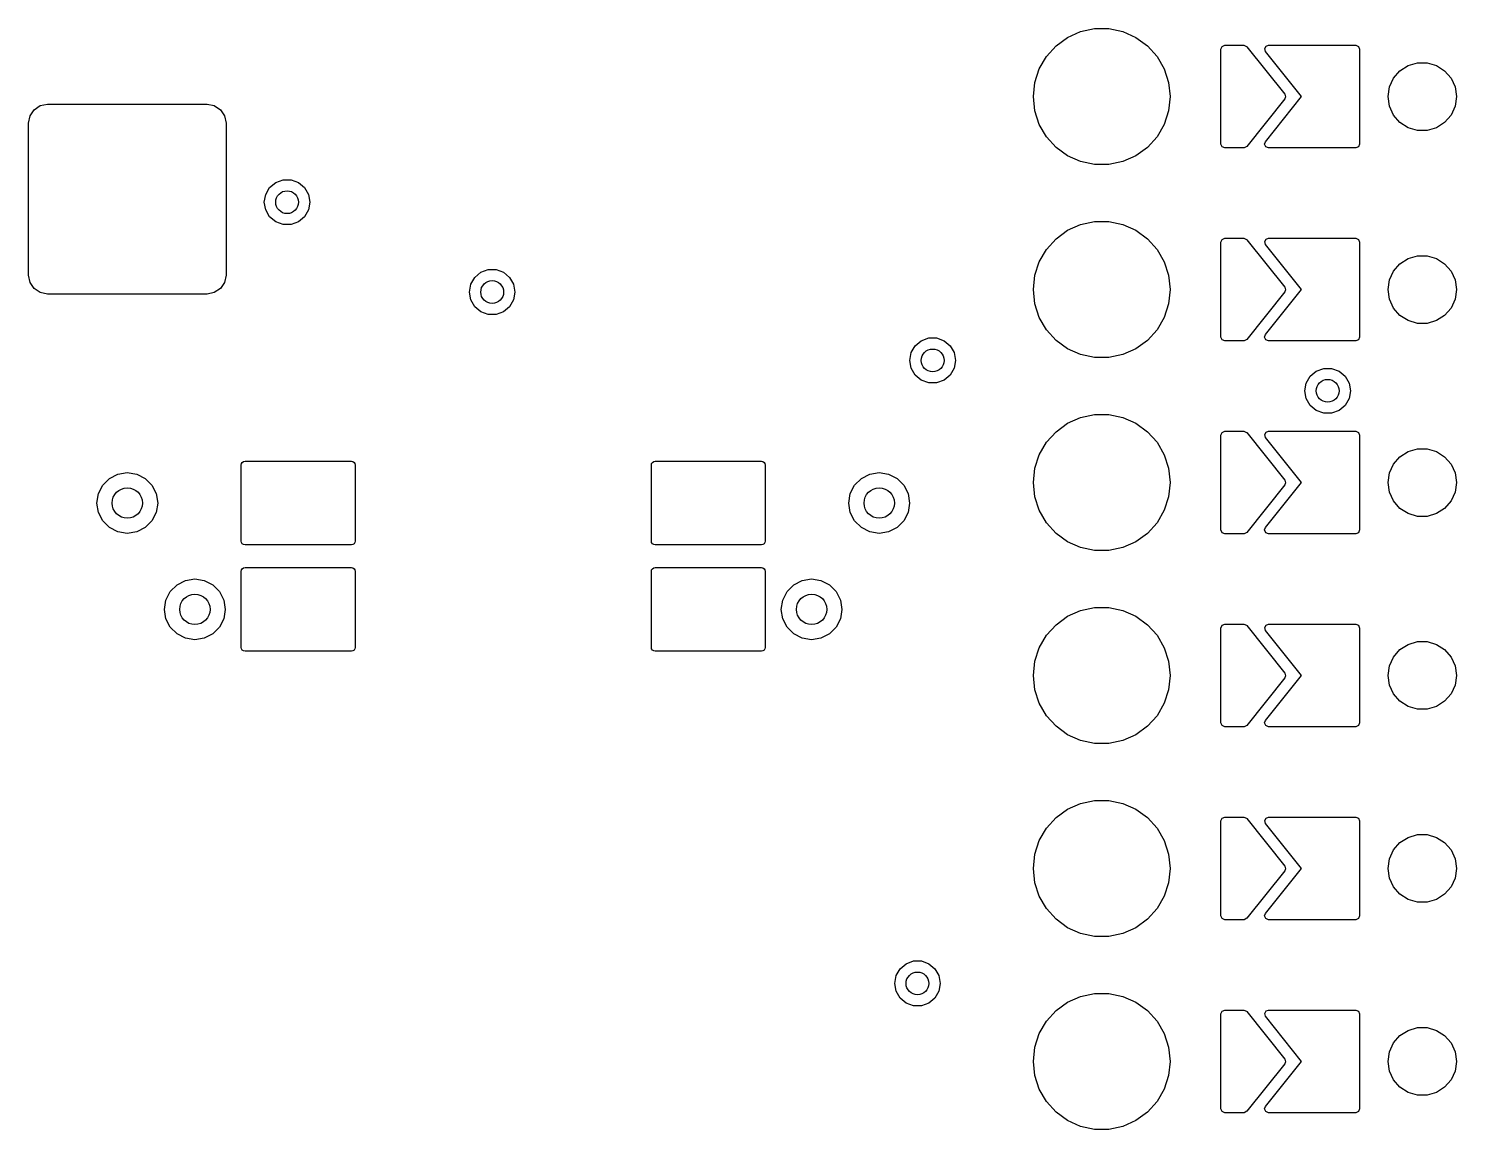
# Model space of a CAD drawing. Extents: x 2.57 to 8.57, y -5.78 to -1.88.
# Drawn here: x 7.119 to 7.859, y -2.751 to -2.181 of the extents above; entities that cross this region are included whole.
import ezdxf

# ---------------------------------------------------------------- set-up
doc = ezdxf.new("R2010")
doc.units = 0
doc.header["$MEASUREMENT"] = 0
doc.layers.add('BLACK', color=7, linetype='CONTINUOUS')

msp = doc.modelspace()

# ---------------------------------------------------------------- linework, layer by layer
at = {"layer": 'BLACK', "linetype": 'CONTINUOUS'}
for p, q in [((7.65787, -2.18557), (7.66464, -2.18256)), ((7.66464, -2.18256), (7.67189, -2.18101)), ((7.67189, -2.18101), (7.67929, -2.18101)), ((7.67929, -2.18101), (7.68654, -2.18256)), ((7.68654, -2.18256), (7.69331, -2.18557)), ((7.64692, -2.19543), (7.65188, -2.18992)), ((7.65188, -2.18992), (7.65787, -2.18557)), ((7.69331, -2.18557), (7.6993, -2.18992)), ((7.6993, -2.18992), (7.70426, -2.19543)), ((7.7374, -2.19165), (7.73798, -2.19026)), ((7.73798, -2.19026), (7.73937, -2.18968)), ((7.73937, -2.18968), (7.74921, -2.18968)), ((7.74921, -2.18968), (7.7506, -2.19026)), ((7.7506, -2.19026), (7.75075, -2.19042)), ((7.75075, -2.19042), (7.77043, -2.21502)), ((7.76005, -2.19143), (7.76078, -2.19011)), ((7.76078, -2.19011), (7.76201, -2.18968)), ((7.76201, -2.18968), (7.80728, -2.18968)), ((7.80728, -2.18968), (7.80868, -2.19026)), ((7.80868, -2.19026), (7.80925, -2.19165)), ((7.64322, -2.20184), (7.64692, -2.19543)), ((7.70426, -2.19543), (7.70796, -2.20184)), ((7.7374, -2.24086), (7.7374, -2.19165)), ((7.76047, -2.19288), (7.76005, -2.19143)), ((7.77917, -2.21625), (7.76047, -2.19288)), ((7.80925, -2.19165), (7.80925, -2.24086)), ((7.64093, -2.20889), (7.64322, -2.20184)), ((7.70796, -2.20184), (7.71025, -2.20889)), ((7.82683, -2.20668), (7.83013, -2.20286)), ((7.83013, -2.20286), (7.83437, -2.20014)), ((7.83437, -2.20014), (7.83921, -2.19872)), ((7.83921, -2.19872), (7.84425, -2.19872)), ((7.84425, -2.19872), (7.84909, -2.20014)), ((7.84909, -2.20014), (7.85333, -2.20286)), ((7.85333, -2.20286), (7.85664, -2.20668)), ((7.64016, -2.21625), (7.64093, -2.20889)), ((7.71025, -2.20889), (7.71102, -2.21625)), ((7.82402, -2.21625), (7.82473, -2.21126)), ((7.82473, -2.21126), (7.82683, -2.20668)), ((7.85664, -2.20668), (7.85873, -2.21126)), ((7.85873, -2.21126), (7.85945, -2.21625)), ((7.12537, -2.22094), (7.12913, -2.22019)), ((7.12913, -2.22019), (7.21181, -2.22019)), ((7.21181, -2.22019), (7.21558, -2.22094)), ((7.64093, -2.22362), (7.64016, -2.21625)), ((7.71102, -2.21625), (7.71025, -2.22362)), ((7.77043, -2.21748), (7.75075, -2.24209)), ((7.76047, -2.23963), (7.77917, -2.21625)), ((7.77043, -2.21502), (7.77085, -2.21647)), ((7.77085, -2.21647), (7.77043, -2.21748)), ((7.82473, -2.22125), (7.82402, -2.21625)), ((7.85945, -2.21625), (7.85873, -2.22125)), ((7.11929, -2.23003), (7.12004, -2.22627)), ((7.12004, -2.22627), (7.12217, -2.22307)), ((7.12217, -2.22307), (7.12537, -2.22094)), ((7.21558, -2.22094), (7.21877, -2.22307)), ((7.21877, -2.22307), (7.2209, -2.22627)), ((7.2209, -2.22627), (7.22165, -2.23003)), ((7.64322, -2.23067), (7.64093, -2.22362)), ((7.71025, -2.22362), (7.70796, -2.23067)), ((7.82683, -2.22583), (7.82473, -2.22125)), ((7.83013, -2.22964), (7.82683, -2.22583)), ((7.85664, -2.22583), (7.85333, -2.22964)), ((7.85873, -2.22125), (7.85664, -2.22583)), ((7.11929, -2.30877), (7.11929, -2.23003)), ((7.22165, -2.23003), (7.22165, -2.30877)), ((7.64692, -2.23708), (7.64322, -2.23067)), ((7.70796, -2.23067), (7.70426, -2.23708)), ((7.83437, -2.23237), (7.83013, -2.22964)), ((7.83921, -2.23379), (7.83437, -2.23237)), ((7.84425, -2.23379), (7.83921, -2.23379)), ((7.84909, -2.23237), (7.84425, -2.23379)), ((7.85333, -2.22964), (7.84909, -2.23237)), ((7.65188, -2.24259), (7.64692, -2.23708)), ((7.65787, -2.24694), (7.65188, -2.24259)), ((7.6993, -2.24259), (7.69331, -2.24694)), ((7.70426, -2.23708), (7.6993, -2.24259)), ((7.73798, -2.24225), (7.7374, -2.24086)), ((7.73937, -2.24283), (7.73798, -2.24225)), ((7.75075, -2.24209), (7.74943, -2.24282)), ((7.76004, -2.24086), (7.76047, -2.23963)), ((7.76062, -2.24225), (7.76004, -2.24086)), ((7.76201, -2.24283), (7.76062, -2.24225)), ((7.80868, -2.24225), (7.80728, -2.24283)), ((7.80925, -2.24086), (7.80868, -2.24225)), ((7.66464, -2.24995), (7.65787, -2.24694)), ((7.67189, -2.25149), (7.66464, -2.24995)), ((7.68654, -2.24995), (7.67929, -2.25149)), ((7.69331, -2.24694), (7.68654, -2.24995)), ((7.74921, -2.24283), (7.73937, -2.24283)), ((7.74943, -2.24282), (7.74921, -2.24283)), ((7.80728, -2.24283), (7.76201, -2.24283)), ((7.67929, -2.25149), (7.67189, -2.25149)), ((7.24221, -2.26694), (7.24426, -2.26339)), ((7.24426, -2.26339), (7.2474, -2.26075)), ((7.2474, -2.26075), (7.25126, -2.25935)), ((7.25126, -2.25935), (7.25536, -2.25935)), ((7.25536, -2.25935), (7.25921, -2.26075)), ((7.25921, -2.26075), (7.26236, -2.26339)), ((7.26236, -2.26339), (7.26441, -2.26694)), ((7.2415, -2.27098), (7.24221, -2.26694)), ((7.24221, -2.27502), (7.2415, -2.27098)), ((7.26441, -2.26694), (7.26512, -2.27098)), ((7.26512, -2.27098), (7.26441, -2.27502)), ((7.24426, -2.27857), (7.24221, -2.27502)), ((7.2474, -2.28121), (7.24426, -2.27857)), ((7.26236, -2.27857), (7.25921, -2.28121)), ((7.26441, -2.27502), (7.26236, -2.27857)), ((7.25126, -2.28261), (7.2474, -2.28121)), ((7.25536, -2.28261), (7.25126, -2.28261)), ((7.25921, -2.28121), (7.25536, -2.28261)), ((7.65188, -2.28992), (7.65787, -2.28557)), ((7.65787, -2.28557), (7.66464, -2.28256)), ((7.66464, -2.28256), (7.67189, -2.28101)), ((7.67189, -2.28101), (7.67929, -2.28101)), ((7.67929, -2.28101), (7.68654, -2.28256)), ((7.68654, -2.28256), (7.69331, -2.28557)), ((7.69331, -2.28557), (7.6993, -2.28992)), ((7.64692, -2.29543), (7.65188, -2.28992)), ((7.6993, -2.28992), (7.70426, -2.29543)), ((7.7374, -2.29165), (7.73798, -2.29026)), ((7.7374, -2.34086), (7.7374, -2.29165)), ((7.73798, -2.29026), (7.73937, -2.28968)), ((7.73937, -2.28968), (7.74921, -2.28968)), ((7.74921, -2.28968), (7.7506, -2.29026)), ((7.7506, -2.29026), (7.75075, -2.29042)), ((7.75075, -2.29042), (7.77043, -2.31502)), ((7.76005, -2.29143), (7.76078, -2.29011)), ((7.76047, -2.29288), (7.76005, -2.29143)), ((7.77917, -2.31625), (7.76047, -2.29288)), ((7.76078, -2.29011), (7.76201, -2.28968)), ((7.76201, -2.28968), (7.80728, -2.28968)), ((7.80728, -2.28968), (7.80868, -2.29026)), ((7.80868, -2.29026), (7.80925, -2.29165)), ((7.80925, -2.29165), (7.80925, -2.34086)), ((7.64093, -2.30889), (7.64322, -2.30184)), ((7.64322, -2.30184), (7.64692, -2.29543)), ((7.70426, -2.29543), (7.70796, -2.30184)), ((7.70796, -2.30184), (7.71025, -2.30889)), ((7.83013, -2.30286), (7.83437, -2.30014)), ((7.83437, -2.30014), (7.83921, -2.29872)), ((7.83921, -2.29872), (7.84425, -2.29872)), ((7.84425, -2.29872), (7.84909, -2.30014)), ((7.84909, -2.30014), (7.85333, -2.30286)), ((7.12004, -2.31254), (7.11929, -2.30877)), ((7.22165, -2.30877), (7.2209, -2.31254)), ((7.35056, -2.30997), (7.3537, -2.30733)), ((7.3537, -2.30733), (7.35756, -2.30593)), ((7.35756, -2.30593), (7.36166, -2.30593)), ((7.36166, -2.30593), (7.36551, -2.30733)), ((7.36551, -2.30733), (7.36865, -2.30997)), ((7.64016, -2.31625), (7.64093, -2.30889)), ((7.71025, -2.30889), (7.71102, -2.31625)), ((7.82473, -2.31126), (7.82683, -2.30668)), ((7.82683, -2.30668), (7.83013, -2.30286)), ((7.85333, -2.30286), (7.85664, -2.30668)), ((7.85664, -2.30668), (7.85873, -2.31126)), ((7.12217, -2.31573), (7.12004, -2.31254)), ((7.12537, -2.31787), (7.12217, -2.31573)), ((7.21877, -2.31573), (7.21558, -2.31787)), ((7.2209, -2.31254), (7.21877, -2.31573)), ((7.3478, -2.31756), (7.34851, -2.31352)), ((7.34851, -2.31352), (7.35056, -2.30997)), ((7.36865, -2.30997), (7.37071, -2.31352)), ((7.37071, -2.31352), (7.37142, -2.31756)), ((7.64093, -2.32362), (7.64016, -2.31625)), ((7.71102, -2.31625), (7.71025, -2.32362)), ((7.76047, -2.33963), (7.77917, -2.31625)), ((7.77043, -2.31502), (7.77085, -2.31647)), ((7.77085, -2.31647), (7.77043, -2.31748)), ((7.82402, -2.31625), (7.82473, -2.31126)), ((7.82473, -2.32125), (7.82402, -2.31625)), ((7.85873, -2.31126), (7.85945, -2.31625)), ((7.85945, -2.31625), (7.85873, -2.32125)), ((7.12913, -2.31862), (7.12537, -2.31787)), ((7.21181, -2.31862), (7.12913, -2.31862)), ((7.21558, -2.31787), (7.21181, -2.31862)), ((7.34851, -2.3216), (7.3478, -2.31756)), ((7.35056, -2.32515), (7.34851, -2.3216)), ((7.37071, -2.3216), (7.36865, -2.32515)), ((7.37142, -2.31756), (7.37071, -2.3216)), ((7.64322, -2.33067), (7.64093, -2.32362)), ((7.71025, -2.32362), (7.70796, -2.33067)), ((7.77043, -2.31748), (7.75075, -2.34209)), ((7.82683, -2.32583), (7.82473, -2.32125)), ((7.85873, -2.32125), (7.85664, -2.32583)), ((7.3537, -2.32779), (7.35056, -2.32515)), ((7.35756, -2.32919), (7.3537, -2.32779)), ((7.36166, -2.32919), (7.35756, -2.32919)), ((7.36551, -2.32779), (7.36166, -2.32919)), ((7.36865, -2.32515), (7.36551, -2.32779)), ((7.64692, -2.33708), (7.64322, -2.33067)), ((7.70796, -2.33067), (7.70426, -2.33708)), ((7.83013, -2.32964), (7.82683, -2.32583)), ((7.83437, -2.33237), (7.83013, -2.32964)), ((7.85333, -2.32964), (7.84909, -2.33237)), ((7.85664, -2.32583), (7.85333, -2.32964)), ((7.65188, -2.34259), (7.64692, -2.33708)), ((7.70426, -2.33708), (7.6993, -2.34259)), ((7.83921, -2.33379), (7.83437, -2.33237)), ((7.84425, -2.33379), (7.83921, -2.33379)), ((7.84909, -2.33237), (7.84425, -2.33379)), ((7.57685, -2.34895), (7.57891, -2.3454)), ((7.57891, -2.3454), (7.58205, -2.34276)), ((7.58205, -2.34276), (7.5859, -2.34136)), ((7.5859, -2.34136), (7.59, -2.34136)), ((7.59, -2.34136), (7.59386, -2.34276)), ((7.59386, -2.34276), (7.597, -2.3454)), ((7.597, -2.3454), (7.59905, -2.34895)), ((7.65787, -2.34694), (7.65188, -2.34259)), ((7.6993, -2.34259), (7.69331, -2.34694)), ((7.73798, -2.34225), (7.7374, -2.34086)), ((7.73937, -2.34283), (7.73798, -2.34225)), ((7.74921, -2.34283), (7.73937, -2.34283)), ((7.74943, -2.34282), (7.74921, -2.34283)), ((7.75075, -2.34209), (7.74943, -2.34282)), ((7.76004, -2.34086), (7.76047, -2.33963)), ((7.76062, -2.34225), (7.76004, -2.34086)), ((7.76201, -2.34283), (7.76062, -2.34225)), ((7.80728, -2.34283), (7.76201, -2.34283)), ((7.80868, -2.34225), (7.80728, -2.34283)), ((7.80925, -2.34086), (7.80868, -2.34225)), ((7.57614, -2.35299), (7.57685, -2.34895)), ((7.57685, -2.35703), (7.57614, -2.35299)), ((7.59905, -2.34895), (7.59976, -2.35299)), ((7.59976, -2.35299), (7.59905, -2.35703)), ((7.66464, -2.34995), (7.65787, -2.34694)), ((7.67189, -2.35149), (7.66464, -2.34995)), ((7.67929, -2.35149), (7.67189, -2.35149)), ((7.68654, -2.34995), (7.67929, -2.35149)), ((7.69331, -2.34694), (7.68654, -2.34995)), ((7.57891, -2.36058), (7.57685, -2.35703)), ((7.58205, -2.36322), (7.57891, -2.36058)), ((7.597, -2.36058), (7.59386, -2.36322)), ((7.59905, -2.35703), (7.597, -2.36058)), ((7.78363, -2.36115), (7.78677, -2.35851)), ((7.78677, -2.35851), (7.79063, -2.35711)), ((7.79063, -2.35711), (7.79473, -2.35711)), ((7.79473, -2.35711), (7.79858, -2.35851)), ((7.79858, -2.35851), (7.80173, -2.36115)), ((7.5859, -2.36462), (7.58205, -2.36322)), ((7.59, -2.36462), (7.5859, -2.36462)), ((7.59386, -2.36322), (7.59, -2.36462)), ((7.78087, -2.36874), (7.78158, -2.3647)), ((7.78158, -2.3647), (7.78363, -2.36115)), ((7.80173, -2.36115), (7.80378, -2.3647)), ((7.80378, -2.3647), (7.80449, -2.36874)), ((7.78158, -2.37278), (7.78087, -2.36874)), ((7.78363, -2.37633), (7.78158, -2.37278)), ((7.80378, -2.37278), (7.80173, -2.37633)), ((7.80449, -2.36874), (7.80378, -2.37278)), ((7.65787, -2.38557), (7.66464, -2.38256)), ((7.66464, -2.38256), (7.67189, -2.38101)), ((7.67189, -2.38101), (7.67929, -2.38101)), ((7.67929, -2.38101), (7.68654, -2.38256)), ((7.68654, -2.38256), (7.69331, -2.38557)), ((7.78677, -2.37897), (7.78363, -2.37633)), ((7.79063, -2.38037), (7.78677, -2.37897)), ((7.79473, -2.38037), (7.79063, -2.38037)), ((7.79858, -2.37897), (7.79473, -2.38037)), ((7.80173, -2.37633), (7.79858, -2.37897)), ((7.64692, -2.39543), (7.65188, -2.38992)), ((7.65188, -2.38992), (7.65787, -2.38557)), ((7.69331, -2.38557), (7.6993, -2.38992)), ((7.6993, -2.38992), (7.70426, -2.39543)), ((7.7374, -2.39165), (7.73798, -2.39026)), ((7.73798, -2.39026), (7.73937, -2.38968)), ((7.73937, -2.38968), (7.74921, -2.38968)), ((7.74921, -2.38968), (7.7506, -2.39026)), ((7.7506, -2.39026), (7.75075, -2.39042)), ((7.75075, -2.39042), (7.77043, -2.41502)), ((7.76005, -2.39143), (7.76078, -2.39011)), ((7.76078, -2.39011), (7.76201, -2.38968)), ((7.76201, -2.38968), (7.80728, -2.38968)), ((7.80728, -2.38968), (7.80868, -2.39026)), ((7.80868, -2.39026), (7.80925, -2.39165)), ((7.64322, -2.40184), (7.64692, -2.39543)), ((7.70426, -2.39543), (7.70796, -2.40184)), ((7.7374, -2.44086), (7.7374, -2.39165)), ((7.76047, -2.39288), (7.76005, -2.39143)), ((7.77917, -2.41625), (7.76047, -2.39288)), ((7.80925, -2.39165), (7.80925, -2.44086)), ((7.2301, -2.40581), (7.23074, -2.40538)), ((7.23074, -2.40538), (7.2315, -2.40523)), ((7.2315, -2.40523), (7.28661, -2.40523)), ((7.28661, -2.40523), (7.28737, -2.40538)), ((7.28737, -2.40538), (7.28801, -2.40581)), ((7.4427, -2.40581), (7.44334, -2.40538)), ((7.44334, -2.40538), (7.44409, -2.40523)), ((7.44409, -2.40523), (7.49921, -2.40523)), ((7.49921, -2.40523), (7.49997, -2.40538)), ((7.49997, -2.40538), (7.5006, -2.40581)), ((7.64093, -2.40889), (7.64322, -2.40184)), ((7.70796, -2.40184), (7.71025, -2.40889)), ((7.82683, -2.40668), (7.83013, -2.40286)), ((7.83013, -2.40286), (7.83437, -2.40014)), ((7.83437, -2.40014), (7.83921, -2.39872)), ((7.83921, -2.39872), (7.84425, -2.39872)), ((7.84425, -2.39872), (7.84909, -2.40014)), ((7.84909, -2.40014), (7.85333, -2.40286)), ((7.85333, -2.40286), (7.85664, -2.40668)), ((7.16122, -2.41414), (7.16561, -2.41191)), ((7.16561, -2.41191), (7.17047, -2.41114)), ((7.17047, -2.41114), (7.17534, -2.41191)), ((7.17534, -2.41191), (7.17973, -2.41414)), ((7.22953, -2.4072), (7.22968, -2.40645)), ((7.22953, -2.44657), (7.22953, -2.4072)), ((7.22968, -2.40645), (7.2301, -2.40581)), ((7.28801, -2.40581), (7.28843, -2.40645)), ((7.28843, -2.40645), (7.28858, -2.4072)), ((7.28858, -2.4072), (7.28858, -2.44657)), ((7.44213, -2.4072), (7.44228, -2.40645)), ((7.44213, -2.44657), (7.44213, -2.4072)), ((7.44228, -2.40645), (7.4427, -2.40581)), ((7.5006, -2.40581), (7.50103, -2.40645)), ((7.50103, -2.40645), (7.50118, -2.4072)), ((7.50118, -2.4072), (7.50118, -2.44657)), ((7.55098, -2.41414), (7.55537, -2.41191)), ((7.55537, -2.41191), (7.56024, -2.41114)), ((7.56024, -2.41114), (7.5651, -2.41191)), ((7.5651, -2.41191), (7.56949, -2.41414)), ((7.64016, -2.41625), (7.64093, -2.40889)), ((7.71025, -2.40889), (7.71102, -2.41625)), ((7.82402, -2.41625), (7.82473, -2.41126)), ((7.82473, -2.41126), (7.82683, -2.40668)), ((7.85664, -2.40668), (7.85873, -2.41126)), ((7.85873, -2.41126), (7.85945, -2.41625)), ((7.1555, -2.42202), (7.15773, -2.41763)), ((7.15773, -2.41763), (7.16122, -2.41414)), ((7.17973, -2.41414), (7.18321, -2.41763)), ((7.18321, -2.41763), (7.18545, -2.42202)), ((7.54526, -2.42202), (7.5475, -2.41763)), ((7.5475, -2.41763), (7.55098, -2.41414)), ((7.56949, -2.41414), (7.57298, -2.41763)), ((7.57298, -2.41763), (7.57521, -2.42202)), ((7.64093, -2.42362), (7.64016, -2.41625)), ((7.71102, -2.41625), (7.71025, -2.42362)), ((7.77043, -2.41748), (7.75075, -2.44209)), ((7.76047, -2.43963), (7.77917, -2.41625)), ((7.77043, -2.41502), (7.77085, -2.41647)), ((7.77085, -2.41647), (7.77043, -2.41748)), ((7.82473, -2.42125), (7.82402, -2.41625)), ((7.85945, -2.41625), (7.85873, -2.42125)), ((7.15472, -2.42688), (7.1555, -2.42202)), ((7.1555, -2.43175), (7.15472, -2.42688)), ((7.18545, -2.42202), (7.18622, -2.42688)), ((7.18622, -2.42688), (7.18545, -2.43175)), ((7.54449, -2.42688), (7.54526, -2.42202)), ((7.54526, -2.43175), (7.54449, -2.42688)), ((7.57521, -2.42202), (7.57598, -2.42688)), ((7.57598, -2.42688), (7.57521, -2.43175)), ((7.64322, -2.43067), (7.64093, -2.42362)), ((7.71025, -2.42362), (7.70796, -2.43067)), ((7.82683, -2.42583), (7.82473, -2.42125)), ((7.83013, -2.42964), (7.82683, -2.42583)), ((7.85664, -2.42583), (7.85333, -2.42964)), ((7.85873, -2.42125), (7.85664, -2.42583)), ((7.15773, -2.43614), (7.1555, -2.43175)), ((7.18545, -2.43175), (7.18321, -2.43614)), ((7.5475, -2.43614), (7.54526, -2.43175)), ((7.57521, -2.43175), (7.57298, -2.43614)), ((7.64692, -2.43708), (7.64322, -2.43067)), ((7.70796, -2.43067), (7.70426, -2.43708)), ((7.83437, -2.43237), (7.83013, -2.42964)), ((7.83921, -2.43379), (7.83437, -2.43237)), ((7.84425, -2.43379), (7.83921, -2.43379)), ((7.84909, -2.43237), (7.84425, -2.43379)), ((7.85333, -2.42964), (7.84909, -2.43237)), ((7.16122, -2.43962), (7.15773, -2.43614)), ((7.16561, -2.44186), (7.16122, -2.43962)), ((7.17047, -2.44263), (7.16561, -2.44186)), ((7.17534, -2.44186), (7.17047, -2.44263)), ((7.17973, -2.43962), (7.17534, -2.44186)), ((7.18321, -2.43614), (7.17973, -2.43962)), ((7.55098, -2.43962), (7.5475, -2.43614)), ((7.55537, -2.44186), (7.55098, -2.43962)), ((7.56024, -2.44263), (7.55537, -2.44186)), ((7.5651, -2.44186), (7.56024, -2.44263)), ((7.56949, -2.43962), (7.5651, -2.44186)), ((7.57298, -2.43614), (7.56949, -2.43962)), ((7.65188, -2.44259), (7.64692, -2.43708)), ((7.70426, -2.43708), (7.6993, -2.44259)), ((7.73798, -2.44225), (7.7374, -2.44086)), ((7.73937, -2.44283), (7.73798, -2.44225)), ((7.75075, -2.44209), (7.74943, -2.44282)), ((7.76004, -2.44086), (7.76047, -2.43963)), ((7.76062, -2.44225), (7.76004, -2.44086)), ((7.76201, -2.44283), (7.76062, -2.44225)), ((7.80868, -2.44225), (7.80728, -2.44283)), ((7.80925, -2.44086), (7.80868, -2.44225)), ((7.22968, -2.44732), (7.22953, -2.44657)), ((7.2301, -2.44796), (7.22968, -2.44732)), ((7.23074, -2.44839), (7.2301, -2.44796)), ((7.2315, -2.44854), (7.23074, -2.44839)), ((7.28661, -2.44854), (7.2315, -2.44854)), ((7.28737, -2.44839), (7.28661, -2.44854)), ((7.28801, -2.44796), (7.28737, -2.44839)), ((7.28843, -2.44732), (7.28801, -2.44796)), ((7.28858, -2.44657), (7.28843, -2.44732)), ((7.44228, -2.44732), (7.44213, -2.44657)), ((7.4427, -2.44796), (7.44228, -2.44732)), ((7.44334, -2.44839), (7.4427, -2.44796)), ((7.44409, -2.44854), (7.44334, -2.44839)), ((7.49921, -2.44854), (7.44409, -2.44854)), ((7.49997, -2.44839), (7.49921, -2.44854)), ((7.5006, -2.44796), (7.49997, -2.44839)), ((7.50103, -2.44732), (7.5006, -2.44796)), ((7.50118, -2.44657), (7.50103, -2.44732)), ((7.65787, -2.44694), (7.65188, -2.44259)), ((7.66464, -2.44995), (7.65787, -2.44694)), ((7.69331, -2.44694), (7.68654, -2.44995)), ((7.6993, -2.44259), (7.69331, -2.44694)), ((7.74921, -2.44283), (7.73937, -2.44283)), ((7.74943, -2.44282), (7.74921, -2.44283)), ((7.80728, -2.44283), (7.76201, -2.44283)), ((7.67189, -2.45149), (7.66464, -2.44995)), ((7.67929, -2.45149), (7.67189, -2.45149)), ((7.68654, -2.44995), (7.67929, -2.45149)), ((7.22953, -2.46232), (7.22968, -2.46156)), ((7.22953, -2.50169), (7.22953, -2.46232)), ((7.22968, -2.46156), (7.2301, -2.46092)), ((7.2301, -2.46092), (7.23074, -2.4605)), ((7.23074, -2.4605), (7.2315, -2.46035)), ((7.2315, -2.46035), (7.28661, -2.46035)), ((7.28661, -2.46035), (7.28737, -2.4605)), ((7.28737, -2.4605), (7.28801, -2.46092)), ((7.28801, -2.46092), (7.28843, -2.46156)), ((7.28843, -2.46156), (7.28858, -2.46232)), ((7.28858, -2.46232), (7.28858, -2.50169)), ((7.44213, -2.46232), (7.44228, -2.46156)), ((7.44213, -2.50169), (7.44213, -2.46232)), ((7.44228, -2.46156), (7.4427, -2.46092)), ((7.4427, -2.46092), (7.44334, -2.4605)), ((7.44334, -2.4605), (7.44409, -2.46035)), ((7.44409, -2.46035), (7.49921, -2.46035)), ((7.49921, -2.46035), (7.49997, -2.4605)), ((7.49997, -2.4605), (7.5006, -2.46092)), ((7.5006, -2.46092), (7.50103, -2.46156)), ((7.50103, -2.46156), (7.50118, -2.46232)), ((7.50118, -2.46232), (7.50118, -2.50169)), ((7.19277, -2.47275), (7.19626, -2.46926)), ((7.19626, -2.46926), (7.20065, -2.46702)), ((7.20065, -2.46702), (7.20551, -2.46625)), ((7.20551, -2.46625), (7.21038, -2.46702)), ((7.21038, -2.46702), (7.21477, -2.46926)), ((7.21477, -2.46926), (7.21825, -2.47275)), ((7.51246, -2.47275), (7.51594, -2.46926)), ((7.51594, -2.46926), (7.52033, -2.46702)), ((7.52033, -2.46702), (7.5252, -2.46625)), ((7.5252, -2.46625), (7.53006, -2.46702)), ((7.53006, -2.46702), (7.53445, -2.46926)), ((7.53445, -2.46926), (7.53794, -2.47275)), ((7.18976, -2.482), (7.19053, -2.47714)), ((7.19053, -2.47714), (7.19277, -2.47275)), ((7.21825, -2.47275), (7.22049, -2.47714)), ((7.22049, -2.47714), (7.22126, -2.482)), ((7.50945, -2.482), (7.51022, -2.47714)), ((7.51022, -2.47714), (7.51246, -2.47275)), ((7.53794, -2.47275), (7.54017, -2.47714)), ((7.54017, -2.47714), (7.54094, -2.482)), ((7.19053, -2.48687), (7.18976, -2.482)), ((7.19277, -2.49126), (7.19053, -2.48687)), ((7.22049, -2.48687), (7.21825, -2.49126)), ((7.22126, -2.482), (7.22049, -2.48687)), ((7.51022, -2.48687), (7.50945, -2.482)), ((7.51246, -2.49126), (7.51022, -2.48687)), ((7.54017, -2.48687), (7.53794, -2.49126)), ((7.54094, -2.482), (7.54017, -2.48687)), ((7.65188, -2.48992), (7.65787, -2.48557)), ((7.65787, -2.48557), (7.66464, -2.48256)), ((7.66464, -2.48256), (7.67189, -2.48101)), ((7.67189, -2.48101), (7.67929, -2.48101)), ((7.67929, -2.48101), (7.68654, -2.48256)), ((7.68654, -2.48256), (7.69331, -2.48557)), ((7.69331, -2.48557), (7.6993, -2.48992)), ((7.19626, -2.49474), (7.19277, -2.49126)), ((7.21825, -2.49126), (7.21477, -2.49474)), ((7.51594, -2.49474), (7.51246, -2.49126)), ((7.53794, -2.49126), (7.53445, -2.49474)), ((7.64692, -2.49543), (7.65188, -2.48992)), ((7.6993, -2.48992), (7.70426, -2.49543)), ((7.7374, -2.49165), (7.73798, -2.49026)), ((7.7374, -2.54086), (7.7374, -2.49165)), ((7.73798, -2.49026), (7.73937, -2.48968)), ((7.73937, -2.48968), (7.74921, -2.48968)), ((7.74921, -2.48968), (7.7506, -2.49026)), ((7.7506, -2.49026), (7.75075, -2.49042)), ((7.75075, -2.49042), (7.77043, -2.51502)), ((7.76005, -2.49143), (7.76078, -2.49011)), ((7.76047, -2.49288), (7.76005, -2.49143)), ((7.77917, -2.51625), (7.76047, -2.49288)), ((7.76078, -2.49011), (7.76201, -2.48968)), ((7.76201, -2.48968), (7.80728, -2.48968)), ((7.80728, -2.48968), (7.80868, -2.49026)), ((7.80868, -2.49026), (7.80925, -2.49165)), ((7.80925, -2.49165), (7.80925, -2.54086)), ((7.20065, -2.49698), (7.19626, -2.49474)), ((7.20551, -2.49775), (7.20065, -2.49698)), ((7.21038, -2.49698), (7.20551, -2.49775)), ((7.21477, -2.49474), (7.21038, -2.49698)), ((7.22968, -2.50244), (7.22953, -2.50169)), ((7.28858, -2.50169), (7.28843, -2.50244)), ((7.44228, -2.50244), (7.44213, -2.50169)), ((7.50118, -2.50169), (7.50103, -2.50244)), ((7.52033, -2.49698), (7.51594, -2.49474)), ((7.5252, -2.49775), (7.52033, -2.49698)), ((7.53006, -2.49698), (7.5252, -2.49775)), ((7.53445, -2.49474), (7.53006, -2.49698)), ((7.64322, -2.50184), (7.64692, -2.49543)), ((7.70426, -2.49543), (7.70796, -2.50184)), ((7.83013, -2.50286), (7.83437, -2.50014)), ((7.83437, -2.50014), (7.83921, -2.49872)), ((7.83921, -2.49872), (7.84425, -2.49872)), ((7.84425, -2.49872), (7.84909, -2.50014)), ((7.84909, -2.50014), (7.85333, -2.50286)), ((7.2301, -2.50308), (7.22968, -2.50244)), ((7.23074, -2.50351), (7.2301, -2.50308)), ((7.2315, -2.50366), (7.23074, -2.50351)), ((7.28661, -2.50366), (7.2315, -2.50366)), ((7.28737, -2.50351), (7.28661, -2.50366)), ((7.28801, -2.50308), (7.28737, -2.50351)), ((7.28843, -2.50244), (7.28801, -2.50308)), ((7.4427, -2.50308), (7.44228, -2.50244)), ((7.44334, -2.50351), (7.4427, -2.50308)), ((7.44409, -2.50366), (7.44334, -2.50351)), ((7.49921, -2.50366), (7.44409, -2.50366)), ((7.49997, -2.50351), (7.49921, -2.50366)), ((7.5006, -2.50308), (7.49997, -2.50351)), ((7.50103, -2.50244), (7.5006, -2.50308)), ((7.64016, -2.51625), (7.64093, -2.50889)), ((7.64093, -2.50889), (7.64322, -2.50184)), ((7.70796, -2.50184), (7.71025, -2.50889)), ((7.71025, -2.50889), (7.71102, -2.51625)), ((7.82473, -2.51126), (7.82683, -2.50668)), ((7.82683, -2.50668), (7.83013, -2.50286)), ((7.85333, -2.50286), (7.85664, -2.50668)), ((7.85664, -2.50668), (7.85873, -2.51126)), ((7.64093, -2.52362), (7.64016, -2.51625)), ((7.71102, -2.51625), (7.71025, -2.52362)), ((7.76047, -2.53963), (7.77917, -2.51625)), ((7.77043, -2.51502), (7.77085, -2.51647)), ((7.77085, -2.51647), (7.77043, -2.51748)), ((7.82402, -2.51625), (7.82473, -2.51126)), ((7.82473, -2.52125), (7.82402, -2.51625)), ((7.85873, -2.51126), (7.85945, -2.51625)), ((7.85945, -2.51625), (7.85873, -2.52125)), ((7.64322, -2.53067), (7.64093, -2.52362)), ((7.71025, -2.52362), (7.70796, -2.53067)), ((7.77043, -2.51748), (7.75075, -2.54209)), ((7.82683, -2.52583), (7.82473, -2.52125)), ((7.85873, -2.52125), (7.85664, -2.52583)), ((7.64692, -2.53708), (7.64322, -2.53067)), ((7.70796, -2.53067), (7.70426, -2.53708)), ((7.83013, -2.52964), (7.82683, -2.52583)), ((7.83437, -2.53237), (7.83013, -2.52964)), ((7.85333, -2.52964), (7.84909, -2.53237)), ((7.85664, -2.52583), (7.85333, -2.52964)), ((7.65188, -2.54259), (7.64692, -2.53708)), ((7.70426, -2.53708), (7.6993, -2.54259)), ((7.83921, -2.53379), (7.83437, -2.53237)), ((7.84425, -2.53379), (7.83921, -2.53379)), ((7.84909, -2.53237), (7.84425, -2.53379)), ((7.65787, -2.54694), (7.65188, -2.54259)), ((7.6993, -2.54259), (7.69331, -2.54694)), ((7.73798, -2.54225), (7.7374, -2.54086)), ((7.73937, -2.54283), (7.73798, -2.54225)), ((7.74921, -2.54283), (7.73937, -2.54283)), ((7.74943, -2.54282), (7.74921, -2.54283)), ((7.75075, -2.54209), (7.74943, -2.54282)), ((7.76004, -2.54086), (7.76047, -2.53963)), ((7.76062, -2.54225), (7.76004, -2.54086)), ((7.76201, -2.54283), (7.76062, -2.54225)), ((7.80728, -2.54283), (7.76201, -2.54283)), ((7.80868, -2.54225), (7.80728, -2.54283)), ((7.80925, -2.54086), (7.80868, -2.54225)), ((7.66464, -2.54995), (7.65787, -2.54694)), ((7.67189, -2.55149), (7.66464, -2.54995)), ((7.67929, -2.55149), (7.67189, -2.55149)), ((7.68654, -2.54995), (7.67929, -2.55149)), ((7.69331, -2.54694), (7.68654, -2.54995)), ((7.65787, -2.58557), (7.66464, -2.58256)), ((7.66464, -2.58256), (7.67189, -2.58101)), ((7.67189, -2.58101), (7.67929, -2.58101)), ((7.67929, -2.58101), (7.68654, -2.58256)), ((7.68654, -2.58256), (7.69331, -2.58557)), ((7.64692, -2.59543), (7.65188, -2.58992)), ((7.65188, -2.58992), (7.65787, -2.58557)), ((7.69331, -2.58557), (7.6993, -2.58992)), ((7.6993, -2.58992), (7.70426, -2.59543)), ((7.7374, -2.59165), (7.73798, -2.59026)), ((7.73798, -2.59026), (7.73937, -2.58968)), ((7.73937, -2.58968), (7.74921, -2.58968)), ((7.74921, -2.58968), (7.7506, -2.59026)), ((7.7506, -2.59026), (7.75075, -2.59042)), ((7.75075, -2.59042), (7.77043, -2.61502)), ((7.76005, -2.59143), (7.76078, -2.59011)), ((7.76078, -2.59011), (7.76201, -2.58968)), ((7.76201, -2.58968), (7.80728, -2.58968)), ((7.80728, -2.58968), (7.80868, -2.59026)), ((7.80868, -2.59026), (7.80925, -2.59165)), ((7.64322, -2.60184), (7.64692, -2.59543)), ((7.70426, -2.59543), (7.70796, -2.60184)), ((7.7374, -2.64086), (7.7374, -2.59165)), ((7.76047, -2.59288), (7.76005, -2.59143)), ((7.77917, -2.61625), (7.76047, -2.59288)), ((7.80925, -2.59165), (7.80925, -2.64086)), ((7.64093, -2.60889), (7.64322, -2.60184)), ((7.70796, -2.60184), (7.71025, -2.60889)), ((7.82683, -2.60668), (7.83013, -2.60286)), ((7.83013, -2.60286), (7.83437, -2.60014)), ((7.83437, -2.60014), (7.83921, -2.59872)), ((7.83921, -2.59872), (7.84425, -2.59872)), ((7.84425, -2.59872), (7.84909, -2.60014)), ((7.84909, -2.60014), (7.85333, -2.60286)), ((7.85333, -2.60286), (7.85664, -2.60668)), ((7.64016, -2.61625), (7.64093, -2.60889)), ((7.71025, -2.60889), (7.71102, -2.61625)), ((7.82402, -2.61625), (7.82473, -2.61126)), ((7.82473, -2.61126), (7.82683, -2.60668)), ((7.85664, -2.60668), (7.85873, -2.61126)), ((7.85873, -2.61126), (7.85945, -2.61625)), ((7.64093, -2.62362), (7.64016, -2.61625)), ((7.71102, -2.61625), (7.71025, -2.62362)), ((7.77043, -2.61748), (7.75075, -2.64209)), ((7.76047, -2.63963), (7.77917, -2.61625)), ((7.77043, -2.61502), (7.77085, -2.61647)), ((7.77085, -2.61647), (7.77043, -2.61748)), ((7.82473, -2.62125), (7.82402, -2.61625)), ((7.85945, -2.61625), (7.85873, -2.62125)), ((7.64322, -2.63067), (7.64093, -2.62362)), ((7.71025, -2.62362), (7.70796, -2.63067)), ((7.82683, -2.62583), (7.82473, -2.62125)), ((7.83013, -2.62964), (7.82683, -2.62583)), ((7.85664, -2.62583), (7.85333, -2.62964)), ((7.85873, -2.62125), (7.85664, -2.62583)), ((7.64692, -2.63708), (7.64322, -2.63067)), ((7.70796, -2.63067), (7.70426, -2.63708)), ((7.83437, -2.63237), (7.83013, -2.62964)), ((7.83921, -2.63379), (7.83437, -2.63237)), ((7.84425, -2.63379), (7.83921, -2.63379)), ((7.84909, -2.63237), (7.84425, -2.63379)), ((7.85333, -2.62964), (7.84909, -2.63237)), ((7.65188, -2.64259), (7.64692, -2.63708)), ((7.70426, -2.63708), (7.6993, -2.64259)), ((7.73798, -2.64225), (7.7374, -2.64086)), ((7.73937, -2.64283), (7.73798, -2.64225)), ((7.75075, -2.64209), (7.74943, -2.64282)), ((7.76004, -2.64086), (7.76047, -2.63963)), ((7.76062, -2.64225), (7.76004, -2.64086)), ((7.76201, -2.64283), (7.76062, -2.64225)), ((7.80868, -2.64225), (7.80728, -2.64283)), ((7.80925, -2.64086), (7.80868, -2.64225)), ((7.65787, -2.64694), (7.65188, -2.64259)), ((7.66464, -2.64995), (7.65787, -2.64694)), ((7.69331, -2.64694), (7.68654, -2.64995)), ((7.6993, -2.64259), (7.69331, -2.64694)), ((7.74921, -2.64283), (7.73937, -2.64283)), ((7.74943, -2.64282), (7.74921, -2.64283)), ((7.80728, -2.64283), (7.76201, -2.64283)), ((7.67189, -2.65149), (7.66464, -2.64995)), ((7.67929, -2.65149), (7.67189, -2.65149)), ((7.68654, -2.64995), (7.67929, -2.65149)), ((7.57417, -2.6656), (7.57803, -2.66419)), ((7.57803, -2.66419), (7.58213, -2.66419)), ((7.58213, -2.66419), (7.58598, -2.6656)), ((7.56827, -2.67583), (7.56898, -2.67179)), ((7.56898, -2.67179), (7.57103, -2.66823)), ((7.57103, -2.66823), (7.57417, -2.6656)), ((7.58598, -2.6656), (7.58913, -2.66823)), ((7.58913, -2.66823), (7.59118, -2.67179)), ((7.59118, -2.67179), (7.59189, -2.67583)), ((7.56898, -2.67987), (7.56827, -2.67583)), ((7.59189, -2.67583), (7.59118, -2.67987)), ((7.57103, -2.68342), (7.56898, -2.67987)), ((7.57417, -2.68605), (7.57103, -2.68342)), ((7.57803, -2.68746), (7.57417, -2.68605)), ((7.58598, -2.68605), (7.58213, -2.68746)), ((7.58913, -2.68342), (7.58598, -2.68605)), ((7.59118, -2.67987), (7.58913, -2.68342)), ((7.65188, -2.68992), (7.65787, -2.68557)), ((7.65787, -2.68557), (7.66464, -2.68256)), ((7.66464, -2.68256), (7.67189, -2.68101)), ((7.67189, -2.68101), (7.67929, -2.68101)), ((7.67929, -2.68101), (7.68654, -2.68256)), ((7.68654, -2.68256), (7.69331, -2.68557)), ((7.69331, -2.68557), (7.6993, -2.68992)), ((7.58213, -2.68746), (7.57803, -2.68746)), ((7.64692, -2.69543), (7.65188, -2.68992)), ((7.6993, -2.68992), (7.70426, -2.69543)), ((7.7374, -2.69165), (7.73798, -2.69026)), ((7.7374, -2.74086), (7.7374, -2.69165)), ((7.73798, -2.69026), (7.73937, -2.68968)), ((7.73937, -2.68968), (7.74921, -2.68968)), ((7.74921, -2.68968), (7.7506, -2.69026)), ((7.7506, -2.69026), (7.75075, -2.69042)), ((7.75075, -2.69042), (7.77043, -2.71502)), ((7.76005, -2.69143), (7.76078, -2.69011)), ((7.76047, -2.69288), (7.76005, -2.69143)), ((7.77917, -2.71625), (7.76047, -2.69288)), ((7.76078, -2.69011), (7.76201, -2.68968)), ((7.76201, -2.68968), (7.80728, -2.68968)), ((7.80728, -2.68968), (7.80868, -2.69026)), ((7.80868, -2.69026), (7.80925, -2.69165)), ((7.80925, -2.69165), (7.80925, -2.74086)), ((7.64322, -2.70184), (7.64692, -2.69543)), ((7.70426, -2.69543), (7.70796, -2.70184)), ((7.83013, -2.70286), (7.83437, -2.70014)), ((7.83437, -2.70014), (7.83921, -2.69872)), ((7.83921, -2.69872), (7.84425, -2.69872)), ((7.84425, -2.69872), (7.84909, -2.70014)), ((7.84909, -2.70014), (7.85333, -2.70286)), ((7.64016, -2.71625), (7.64093, -2.70889)), ((7.64093, -2.70889), (7.64322, -2.70184)), ((7.70796, -2.70184), (7.71025, -2.70889)), ((7.71025, -2.70889), (7.71102, -2.71625)), ((7.82473, -2.71126), (7.82683, -2.70668)), ((7.82683, -2.70668), (7.83013, -2.70286)), ((7.85333, -2.70286), (7.85664, -2.70668)), ((7.85664, -2.70668), (7.85873, -2.71126)), ((7.64093, -2.72362), (7.64016, -2.71625)), ((7.71102, -2.71625), (7.71025, -2.72362)), ((7.76047, -2.73963), (7.77917, -2.71625)), ((7.77043, -2.71502), (7.77085, -2.71647)), ((7.82402, -2.71625), (7.82473, -2.71126)), ((7.82473, -2.72125), (7.82402, -2.71625)), ((7.85873, -2.71126), (7.85945, -2.71625)), ((7.85945, -2.71625), (7.85873, -2.72125)), ((7.64322, -2.73067), (7.64093, -2.72362)), ((7.71025, -2.72362), (7.70796, -2.73067)), ((7.77043, -2.71748), (7.75075, -2.74209)), ((7.77085, -2.71647), (7.77043, -2.71748)), ((7.82683, -2.72583), (7.82473, -2.72125)), ((7.85873, -2.72125), (7.85664, -2.72583)), ((7.64692, -2.73708), (7.64322, -2.73067)), ((7.70796, -2.73067), (7.70426, -2.73708)), ((7.83013, -2.72964), (7.82683, -2.72583)), ((7.83437, -2.73237), (7.83013, -2.72964)), ((7.85333, -2.72964), (7.84909, -2.73237)), ((7.85664, -2.72583), (7.85333, -2.72964)), ((7.65188, -2.74259), (7.64692, -2.73708)), ((7.70426, -2.73708), (7.6993, -2.74259)), ((7.83921, -2.73379), (7.83437, -2.73237)), ((7.84425, -2.73379), (7.83921, -2.73379)), ((7.84909, -2.73237), (7.84425, -2.73379)), ((7.65787, -2.74694), (7.65188, -2.74259)), ((7.6993, -2.74259), (7.69331, -2.74694)), ((7.73798, -2.74225), (7.7374, -2.74086)), ((7.73937, -2.74283), (7.73798, -2.74225)), ((7.74921, -2.74283), (7.73937, -2.74283)), ((7.74943, -2.74282), (7.74921, -2.74283)), ((7.75075, -2.74209), (7.74943, -2.74282)), ((7.76004, -2.74086), (7.76047, -2.73963)), ((7.76062, -2.74225), (7.76004, -2.74086)), ((7.76201, -2.74283), (7.76062, -2.74225)), ((7.80728, -2.74283), (7.76201, -2.74283)), ((7.80868, -2.74225), (7.80728, -2.74283)), ((7.80925, -2.74086), (7.80868, -2.74225)), ((7.66464, -2.74995), (7.65787, -2.74694)), ((7.67189, -2.75149), (7.66464, -2.74995)), ((7.67929, -2.75149), (7.67189, -2.75149)), ((7.68654, -2.74995), (7.67929, -2.75149)), ((7.69331, -2.74694), (7.68654, -2.74995))]:
    msp.add_line(p, q, dxfattribs=at)
at = {"layer": 'BLACK'}
for centre, radius in [((7.25331, -2.27098), 0.00591), ((7.35961, -2.31756), 0.00591), ((7.58795, -2.35299), 0.00591), ((7.79268, -2.36874), 0.00591), ((7.17047, -2.42688), 0.00787), ((7.56024, -2.42688), 0.00787), ((7.20551, -2.482), 0.00787), ((7.5252, -2.482), 0.00787), ((7.58008, -2.67583), 0.00591)]:
    msp.add_circle(centre, radius, dxfattribs=at)

doc.saveas('drawing.dxf')
